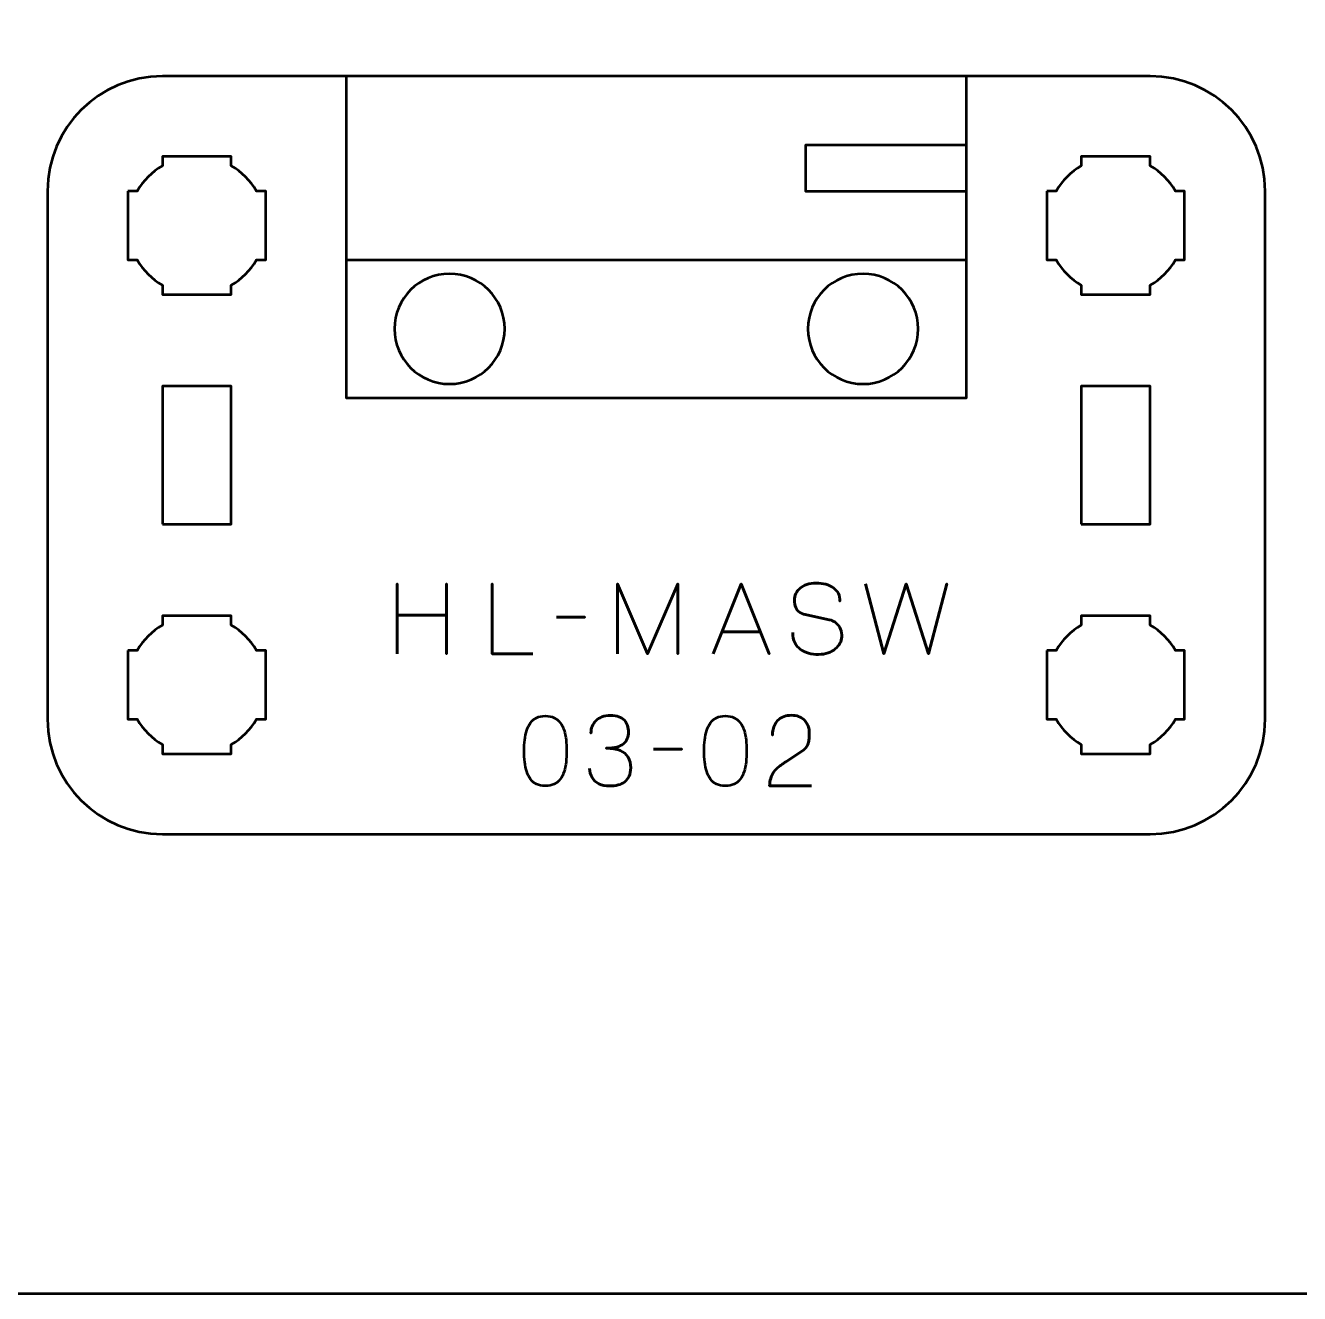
# Model space of a CAD drawing. Header units: centimetres. Extents: x -21 to 0, y -29.7 to 0.
# Drawn here: x -16.95 to -11.4, y -29.7 to -24.18 of the extents above; entities that cross this region are included whole.
import ezdxf

# ---------------------------------------------------------------- set-up
doc = ezdxf.new("R2010")
doc.units = ezdxf.units.CM
doc.header["$MEASUREMENT"] = 0
doc.layers.add('Layer 1', color=7, linetype='Continuous')

msp = doc.modelspace()

# ---------------------------------------------------------------- linework, layer by layer
at = {"layer": 'Layer 1', "lineweight": 53}
for points in [[(-16.35, -26.35), (-16.05, -26.35), (-16.05, -25.75), (-16.35, -25.75), (-16.35, -26.35)], [(-12.35, -26.35), (-12.05, -26.35), (-12.05, -25.75), (-12.35, -25.75), (-12.35, -26.35)]]:
    msp.add_lwpolyline(points, close=True, dxfattribs=at)
at = {"layer": 'Layer 1', "color": 1, "lineweight": 53}
msp.add_open_spline([(-21.00003, -29.19995), (-21.00003, -29.19995), (-21.00003, -2.89992), (-21.00003, -2.89992), (-21.00003, -2.89992), (-21.00003, -2.81709), (-20.93286, -2.74992), (-20.85003, -2.74992), (-20.85003, -2.74992), (-20.7672, -2.74992), (-20.70003, -2.68275), (-20.70003, -2.59992), (-20.70003, -2.59992), (-20.70003, -2.51709), (-20.7672, -2.44992), (-20.85003, -2.44992), (-20.85003, -2.44992), (-20.93286, -2.44992), (-21.00003, -2.38275), (-21.00003, -2.29992), (-21.00003, -2.29992), (-21.00003, -2.21709), (-20.93286, -2.14992), (-20.85003, -2.14992), (-20.85003, -2.14992), (-20.7672, -2.14992), (-20.70003, -2.08275), (-20.70003, -1.99992), (-20.70003, -1.99992), (-20.70003, -1.91709), (-20.7672, -1.84992), (-20.85003, -1.84992), (-20.85003, -1.84992), (-20.93286, -1.84992), (-21.00003, -1.78275), (-21.00003, -1.69992), (-21.00003, -1.69992), (-21.00003, -1.61709), (-20.93286, -1.54992), (-20.85003, -1.54992), (-20.85003, -1.54992), (-20.7672, -1.54992), (-20.70003, -1.48275), (-20.70003, -1.39992), (-20.70003, -1.39992), (-20.70003, -1.31709), (-20.7672, -1.24992), (-20.85003, -1.24992), (-20.85003, -1.24992), (-20.93286, -1.24992), (-21.00003, -1.18275), (-21.00003, -1.09992), (-21.00003, -1.09992), (-21.00003, -1.09992), (-21.00003, -0.49992), (-21.00003, -0.49992), (-21.00003, -0.49992), (-21.00003, -0.22295), (-20.77694, 0.00004), (-20.49994, 0.00004), (-20.49994, 0.00004), (-20.49994, 0.00004), (-0.50008, 0.00004), (-0.50008, 0.00004), (-0.50008, 0.00004), (-0.22294, 0.00004), (0.00002, -0.22295), (0.00002, -0.49992), (0.00002, -0.49992), (0.00002, -0.49992), (0.00002, -29.19995), (0.00002, -29.19995), (0.00002, -29.19995), (0.00002, -29.47695), (-0.22294, -29.70004), (-0.50008, -29.70004), (-0.50008, -29.70004), (-0.50008, -29.70004), (-20.49994, -29.70004), (-20.49994, -29.70004), (-20.49994, -29.70004), (-20.77694, -29.70004), (-21.00003, -29.47695), (-21.00003, -29.19995)], degree=3, knots=[0, 0, 0, 0, 0.047619, 0.047619, 0.047619, 0.047619, 0.0952381, 0.0952381, 0.0952381, 0.0952381, 0.1428571, 0.1428571, 0.1428571, 0.1428571, 0.1904762, 0.1904762, 0.1904762, 0.1904762, 0.2380952, 0.2380952, 0.2380952, 0.2380952, 0.2857143, 0.2857143, 0.2857143, 0.2857143, 0.3333333, 0.3333333, 0.3333333, 0.3333333, 0.3809524, 0.3809524, 0.3809524, 0.3809524, 0.4285714, 0.4285714, 0.4285714, 0.4285714, 0.4761905, 0.4761905, 0.4761905, 0.4761905, 0.5238095, 0.5238095, 0.5238095, 0.5238095, 0.5714286, 0.5714286, 0.5714286, 0.5714286, 0.6190476, 0.6190476, 0.6190476, 0.6190476, 0.6666667, 0.6666667, 0.6666667, 0.6666667, 0.7142857, 0.7142857, 0.7142857, 0.7142857, 0.7619048, 0.7619048, 0.7619048, 0.7619048, 0.8095238, 0.8095238, 0.8095238, 0.8095238, 0.8571429, 0.8571429, 0.8571429, 0.8571429, 0.9047619, 0.9047619, 0.9047619, 0.9047619, 0.952381, 0.952381, 0.952381, 0.952381, 1, 1, 1, 1], dxfattribs=at)
at = {"layer": 'Layer 1', "color": 3, "lineweight": 53}
msp.add_open_spline([(-16.85, -27.2), (-16.85, -27.2), (-16.85, -24.9), (-16.85, -24.9), (-16.85, -24.9), (-16.85, -24.62391), (-16.62609, -24.4), (-16.35, -24.4), (-16.35, -24.4), (-16.35, -24.4), (-12.05, -24.4), (-12.05, -24.4), (-12.05, -24.4), (-11.77391, -24.4), (-11.55, -24.62391), (-11.55, -24.9), (-11.55, -24.9), (-11.55, -24.9), (-11.55, -27.2), (-11.55, -27.2), (-11.55, -27.2), (-11.55, -27.47609), (-11.77391, -27.7), (-12.05, -27.7), (-12.05, -27.7), (-12.05, -27.7), (-16.35, -27.7), (-16.35, -27.7), (-16.35, -27.7), (-16.62609, -27.7), (-16.85, -27.47609), (-16.85, -27.2)], degree=3, knots=[0, 0, 0, 0, 0.125, 0.125, 0.125, 0.125, 0.25, 0.25, 0.25, 0.25, 0.375, 0.375, 0.375, 0.375, 0.5, 0.5, 0.5, 0.5, 0.625, 0.625, 0.625, 0.625, 0.75, 0.75, 0.75, 0.75, 0.875, 0.875, 0.875, 0.875, 1, 1, 1, 1], dxfattribs=at)
at = {"layer": 'Layer 1', "color": 5, "lineweight": 53}
for points, knots in [([(-12.85, -24.4), (-12.85, -24.4), (-12.85, -25.8), (-12.85, -25.8), (-12.85, -25.8), (-12.85, -25.8), (-15.55, -25.8), (-15.55, -25.8), (-15.55, -25.8), (-15.55, -25.8), (-15.55, -24.4), (-15.55, -24.4), (-15.55, -24.4), (-15.55, -24.4), (-12.85, -24.4), (-12.85, -24.4)], [0, 0, 0, 0, 0.25, 0.25, 0.25, 0.25, 0.5, 0.5, 0.5, 0.5, 0.75, 0.75, 0.75, 0.75, 1, 1, 1, 1]), ([(-12.85, -24.4), (-12.85, -24.4), (-12.85, -25.2), (-12.85, -25.2), (-12.85, -25.2), (-12.85, -25.2), (-15.55, -25.2), (-15.55, -25.2), (-15.55, -25.2), (-15.55, -25.2), (-15.55, -24.4), (-15.55, -24.4), (-15.55, -24.4), (-15.55, -24.4), (-12.85, -24.4), (-12.85, -24.4)], [0, 0, 0, 0, 0.25, 0.25, 0.25, 0.25, 0.5, 0.5, 0.5, 0.5, 0.75, 0.75, 0.75, 0.75, 1, 1, 1, 1]), ([(-12.85, -24.7), (-12.85, -24.7), (-12.85, -24.9), (-12.85, -24.9), (-12.85, -24.9), (-12.85, -24.9), (-13.55, -24.9), (-13.55, -24.9), (-13.55, -24.9), (-13.55, -24.9), (-13.55, -24.7), (-13.55, -24.7), (-13.55, -24.7), (-13.55, -24.7), (-12.85, -24.7), (-12.85, -24.7)], [0, 0, 0, 0, 0.25, 0.25, 0.25, 0.25, 0.5, 0.5, 0.5, 0.5, 0.75, 0.75, 0.75, 0.75, 1, 1, 1, 1]), ([(-15.32817, -26.91494), (-15.32817, -26.91494), (-15.32817, -26.74603), (-15.32817, -26.74603), (-15.32817, -26.74603), (-15.32817, -26.74603), (-15.1127, -26.74603), (-15.1127, -26.74603), (-15.1127, -26.74603), (-15.1127, -26.74603), (-15.1127, -26.91494), (-15.1127, -26.91494), (-15.1127, -26.91494), (-15.1127, -26.91494), (-15.1127, -26.61014), (-15.1127, -26.61014), (-15.1127, -26.61014), (-15.1127, -26.61014), (-15.1127, -26.74603), (-15.1127, -26.74603), (-15.1127, -26.74603), (-15.1127, -26.74603), (-15.32817, -26.74603), (-15.32817, -26.74603), (-15.32817, -26.74603), (-15.32817, -26.74603), (-15.32817, -26.61014), (-15.32817, -26.61014), (-15.32817, -26.61014), (-15.32817, -26.61014), (-15.32817, -26.91494), (-15.32817, -26.91494)], [0, 0, 0, 0, 0.125, 0.125, 0.125, 0.125, 0.25, 0.25, 0.25, 0.25, 0.375, 0.375, 0.375, 0.375, 0.5, 0.5, 0.5, 0.5, 0.625, 0.625, 0.625, 0.625, 0.75, 0.75, 0.75, 0.75, 0.875, 0.875, 0.875, 0.875, 1, 1, 1, 1]), ([(-14.73678, -26.91494), (-14.73678, -26.91494), (-14.915, -26.91494), (-14.915, -26.91494), (-14.915, -26.91494), (-14.915, -26.91494), (-14.915, -26.60972), (-14.915, -26.60972), (-14.915, -26.60972), (-14.915, -26.60972), (-14.915, -26.91494), (-14.915, -26.91494), (-14.915, -26.91494), (-14.915, -26.91494), (-14.73678, -26.91494), (-14.73678, -26.91494)], [0, 0, 0, 0, 0.25, 0.25, 0.25, 0.25, 0.5, 0.5, 0.5, 0.5, 0.75, 0.75, 0.75, 0.75, 1, 1, 1, 1]), ([(-14.36891, -26.91494), (-14.36891, -26.91494), (-14.36891, -26.60972), (-14.36891, -26.60972), (-14.36891, -26.60972), (-14.36891, -26.60972), (-14.23768, -26.91494), (-14.23768, -26.91494), (-14.23768, -26.91494), (-14.23768, -26.91494), (-14.10602, -26.60972), (-14.10602, -26.60972), (-14.10602, -26.60972), (-14.10602, -26.60972), (-14.10602, -26.91494), (-14.10602, -26.91494), (-14.10602, -26.91494), (-14.10602, -26.91494), (-14.10602, -26.60972), (-14.10602, -26.60972), (-14.10602, -26.60972), (-14.10602, -26.60972), (-14.23768, -26.91494), (-14.23768, -26.91494), (-14.23768, -26.91494), (-14.23768, -26.91494), (-14.36891, -26.60972), (-14.36891, -26.60972), (-14.36891, -26.60972), (-14.36891, -26.60972), (-14.36891, -26.91494), (-14.36891, -26.91494)], [0, 0, 0, 0, 0.125, 0.125, 0.125, 0.125, 0.25, 0.25, 0.25, 0.25, 0.375, 0.375, 0.375, 0.375, 0.5, 0.5, 0.5, 0.5, 0.625, 0.625, 0.625, 0.625, 0.75, 0.75, 0.75, 0.75, 0.875, 0.875, 0.875, 0.875, 1, 1, 1, 1]), ([(-13.95193, -26.91494), (-13.95193, -26.91494), (-13.83086, -26.60972), (-13.83086, -26.60972), (-13.83086, -26.60972), (-13.83086, -26.60972), (-13.70936, -26.91494), (-13.70936, -26.91494), (-13.70936, -26.91494), (-13.70936, -26.91494), (-13.83086, -26.60972), (-13.83086, -26.60972), (-13.83086, -26.60972), (-13.83086, -26.60972), (-13.95193, -26.91494), (-13.95193, -26.91494)], [0, 0, 0, 0, 0.25, 0.25, 0.25, 0.25, 0.5, 0.5, 0.5, 0.5, 0.75, 0.75, 0.75, 0.75, 1, 1, 1, 1]), ([(-13.60607, -26.82265), (-13.60593, -26.83952), (-13.60297, -26.85398), (-13.59704, -26.86605), (-13.59704, -26.86605), (-13.59118, -26.87804), (-13.583, -26.88785), (-13.5727, -26.89547), (-13.5727, -26.89547), (-13.56233, -26.90302), (-13.5504, -26.90859), (-13.53693, -26.91219), (-13.53693, -26.91219), (-13.52352, -26.91572), (-13.50913, -26.91748), (-13.49389, -26.91748), (-13.49389, -26.91748), (-13.47851, -26.91741), (-13.46468, -26.91515), (-13.45233, -26.91085), (-13.45233, -26.91085), (-13.44005, -26.90654), (-13.42954, -26.90076), (-13.42072, -26.89349), (-13.42072, -26.89349), (-13.41197, -26.88622), (-13.4052, -26.87811), (-13.4004, -26.86908), (-13.4004, -26.86908), (-13.3956, -26.86005), (-13.39306, -26.85081), (-13.39271, -26.84128), (-13.39271, -26.84128), (-13.39229, -26.82879), (-13.39412, -26.81736), (-13.39814, -26.80706), (-13.39814, -26.80706), (-13.40217, -26.79676), (-13.40838, -26.78815), (-13.41677, -26.7811), (-13.41677, -26.7811), (-13.4251, -26.77404), (-13.43561, -26.7691), (-13.44817, -26.76635), (-13.44817, -26.76635), (-13.44817, -26.76635), (-13.55188, -26.74391), (-13.55188, -26.74391), (-13.55188, -26.74391), (-13.56162, -26.74187), (-13.57002, -26.73841), (-13.57693, -26.73361), (-13.57693, -26.73361), (-13.58385, -26.72875), (-13.58921, -26.72204), (-13.59288, -26.71343), (-13.59288, -26.71343), (-13.59655, -26.7049), (-13.59845, -26.69403), (-13.59845, -26.68084), (-13.59845, -26.68084), (-13.59845, -26.67082), (-13.5964, -26.66137), (-13.59224, -26.65248), (-13.59224, -26.65248), (-13.58815, -26.64359), (-13.58208, -26.63575), (-13.57411, -26.62884), (-13.57411, -26.62884), (-13.56614, -26.622), (-13.55626, -26.61663), (-13.54455, -26.61275), (-13.54455, -26.61275), (-13.53276, -26.6088), (-13.51929, -26.60683), (-13.50405, -26.60676), (-13.50405, -26.60676), (-13.48874, -26.60676), (-13.4747, -26.60852), (-13.46186, -26.61205), (-13.46186, -26.61205), (-13.44909, -26.61558), (-13.43801, -26.62066), (-13.4287, -26.62743), (-13.4287, -26.62743), (-13.41938, -26.6342), (-13.41219, -26.64253), (-13.40725, -26.65226), (-13.40725, -26.65226), (-13.40231, -26.66207), (-13.39998, -26.67329), (-13.40033, -26.68592), (-13.40033, -26.68592), (-13.39998, -26.67329), (-13.40231, -26.66207), (-13.40725, -26.65226), (-13.40725, -26.65226), (-13.41219, -26.64253), (-13.41938, -26.6342), (-13.4287, -26.62743), (-13.4287, -26.62743), (-13.43801, -26.62066), (-13.44909, -26.61558), (-13.46186, -26.61205), (-13.46186, -26.61205), (-13.4747, -26.60852), (-13.48874, -26.60676), (-13.50405, -26.60676), (-13.50405, -26.60676), (-13.51929, -26.60683), (-13.53276, -26.6088), (-13.54455, -26.61275), (-13.54455, -26.61275), (-13.55626, -26.61663), (-13.56614, -26.622), (-13.57411, -26.62884), (-13.57411, -26.62884), (-13.58208, -26.63575), (-13.58815, -26.64359), (-13.59224, -26.65248), (-13.59224, -26.65248), (-13.5964, -26.66137), (-13.59845, -26.67082), (-13.59845, -26.68084), (-13.59845, -26.68084), (-13.59845, -26.69403), (-13.59662, -26.7049), (-13.59309, -26.71336), (-13.59309, -26.71336), (-13.58949, -26.7219), (-13.5842, -26.72853), (-13.57728, -26.7334), (-13.57728, -26.7334), (-13.57037, -26.7382), (-13.5619, -26.74173), (-13.55188, -26.74391), (-13.55188, -26.74391), (-13.55188, -26.74391), (-13.44817, -26.76635), (-13.44817, -26.76635), (-13.44817, -26.76635), (-13.43533, -26.7691), (-13.42474, -26.77404), (-13.41642, -26.7811), (-13.41642, -26.7811), (-13.40802, -26.78815), (-13.40188, -26.79676), (-13.39793, -26.80706), (-13.39793, -26.80706), (-13.39405, -26.81736), (-13.39229, -26.82879), (-13.39271, -26.84128), (-13.39271, -26.84128), (-13.39306, -26.85081), (-13.3956, -26.86005), (-13.4004, -26.86908), (-13.4004, -26.86908), (-13.4052, -26.87811), (-13.41197, -26.88622), (-13.42072, -26.89349), (-13.42072, -26.89349), (-13.42954, -26.90076), (-13.44005, -26.90654), (-13.45233, -26.91085), (-13.45233, -26.91085), (-13.46468, -26.91515), (-13.47851, -26.91741), (-13.49389, -26.91748), (-13.49389, -26.91748), (-13.50913, -26.91748), (-13.52352, -26.91572), (-13.53693, -26.91219), (-13.53693, -26.91219), (-13.5504, -26.90859), (-13.56233, -26.90302), (-13.5727, -26.89547), (-13.5727, -26.89547), (-13.583, -26.88785), (-13.59118, -26.87804), (-13.59704, -26.86605), (-13.59704, -26.86605), (-13.60297, -26.85398), (-13.60593, -26.83952), (-13.60607, -26.82265)], [0, 0, 0, 0, 0.0217391, 0.0217391, 0.0217391, 0.0217391, 0.0434783, 0.0434783, 0.0434783, 0.0434783, 0.0652174, 0.0652174, 0.0652174, 0.0652174, 0.0869565, 0.0869565, 0.0869565, 0.0869565, 0.1086957, 0.1086957, 0.1086957, 0.1086957, 0.1304348, 0.1304348, 0.1304348, 0.1304348, 0.1521739, 0.1521739, 0.1521739, 0.1521739, 0.173913, 0.173913, 0.173913, 0.173913, 0.1956522, 0.1956522, 0.1956522, 0.1956522, 0.2173913, 0.2173913, 0.2173913, 0.2173913, 0.2391304, 0.2391304, 0.2391304, 0.2391304, 0.2608696, 0.2608696, 0.2608696, 0.2608696, 0.2826087, 0.2826087, 0.2826087, 0.2826087, 0.3043478, 0.3043478, 0.3043478, 0.3043478, 0.326087, 0.326087, 0.326087, 0.326087, 0.3478261, 0.3478261, 0.3478261, 0.3478261, 0.3695652, 0.3695652, 0.3695652, 0.3695652, 0.3913043, 0.3913043, 0.3913043, 0.3913043, 0.4130435, 0.4130435, 0.4130435, 0.4130435, 0.4347826, 0.4347826, 0.4347826, 0.4347826, 0.4565217, 0.4565217, 0.4565217, 0.4565217, 0.4782609, 0.4782609, 0.4782609, 0.4782609, 0.5, 0.5, 0.5, 0.5, 0.5217391, 0.5217391, 0.5217391, 0.5217391, 0.5434783, 0.5434783, 0.5434783, 0.5434783, 0.5652174, 0.5652174, 0.5652174, 0.5652174, 0.5869565, 0.5869565, 0.5869565, 0.5869565, 0.6086957, 0.6086957, 0.6086957, 0.6086957, 0.6304348, 0.6304348, 0.6304348, 0.6304348, 0.6521739, 0.6521739, 0.6521739, 0.6521739, 0.673913, 0.673913, 0.673913, 0.673913, 0.6956522, 0.6956522, 0.6956522, 0.6956522, 0.7173913, 0.7173913, 0.7173913, 0.7173913, 0.7391304, 0.7391304, 0.7391304, 0.7391304, 0.7608696, 0.7608696, 0.7608696, 0.7608696, 0.7826087, 0.7826087, 0.7826087, 0.7826087, 0.8043478, 0.8043478, 0.8043478, 0.8043478, 0.826087, 0.826087, 0.826087, 0.826087, 0.8478261, 0.8478261, 0.8478261, 0.8478261, 0.8695652, 0.8695652, 0.8695652, 0.8695652, 0.8913043, 0.8913043, 0.8913043, 0.8913043, 0.9130435, 0.9130435, 0.9130435, 0.9130435, 0.9347826, 0.9347826, 0.9347826, 0.9347826, 0.9565217, 0.9565217, 0.9565217, 0.9565217, 0.9782609, 0.9782609, 0.9782609, 0.9782609, 1, 1, 1, 1]), ([(-13.28984, -26.60972), (-13.28984, -26.60972), (-13.20941, -26.91494), (-13.20941, -26.91494), (-13.20941, -26.91494), (-13.20941, -26.91494), (-13.11247, -26.60972), (-13.11247, -26.60972), (-13.11247, -26.60972), (-13.11247, -26.60972), (-13.01552, -26.91494), (-13.01552, -26.91494), (-13.01552, -26.91494), (-13.01552, -26.91494), (-12.93509, -26.60972), (-12.93509, -26.60972), (-12.93509, -26.60972), (-12.93509, -26.60972), (-13.01552, -26.91494), (-13.01552, -26.91494), (-13.01552, -26.91494), (-13.01552, -26.91494), (-13.11247, -26.60972), (-13.11247, -26.60972), (-13.11247, -26.60972), (-13.11247, -26.60972), (-13.20941, -26.91494), (-13.20941, -26.91494), (-13.20941, -26.91494), (-13.20941, -26.91494), (-13.28984, -26.60972), (-13.28984, -26.60972)], [0, 0, 0, 0, 0.125, 0.125, 0.125, 0.125, 0.25, 0.25, 0.25, 0.25, 0.375, 0.375, 0.375, 0.375, 0.5, 0.5, 0.5, 0.5, 0.625, 0.625, 0.625, 0.625, 0.75, 0.75, 0.75, 0.75, 0.875, 0.875, 0.875, 0.875, 1, 1, 1, 1]), ([(-14.63476, -26.75534), (-14.63476, -26.75534), (-14.51157, -26.75534), (-14.51157, -26.75534), (-14.51157, -26.75534), (-14.51157, -26.75534), (-14.63476, -26.75534), (-14.63476, -26.75534)], [0, 0, 0, 0, 0.5, 0.5, 0.5, 0.5, 1, 1, 1, 1]), ([(-13.91383, -26.81884), (-13.91383, -26.81884), (-13.74789, -26.81884), (-13.74789, -26.81884), (-13.74789, -26.81884), (-13.74789, -26.81884), (-13.91383, -26.81884), (-13.91383, -26.81884)], [0, 0, 0, 0, 0.5, 0.5, 0.5, 0.5, 1, 1, 1, 1]), ([(-14.6828, -27.49025), (-14.66799, -27.49018), (-14.65522, -27.48757), (-14.64456, -27.48249), (-14.64456, -27.48249), (-14.63398, -27.47741), (-14.62516, -27.47014), (-14.61811, -27.4609), (-14.61811, -27.4609), (-14.61112, -27.45159), (-14.60562, -27.44058), (-14.60153, -27.42788), (-14.60153, -27.42788), (-14.5975, -27.41518), (-14.59461, -27.40128), (-14.59299, -27.38604), (-14.59299, -27.38604), (-14.59129, -27.3708), (-14.59045, -27.35478), (-14.59052, -27.33785), (-14.59052, -27.33785), (-14.59045, -27.32099), (-14.59129, -27.30497), (-14.59299, -27.2898), (-14.59299, -27.2898), (-14.59461, -27.27463), (-14.5975, -27.26066), (-14.60153, -27.24796), (-14.60153, -27.24796), (-14.60562, -27.23533), (-14.61112, -27.22433), (-14.61811, -27.21494), (-14.61811, -27.21494), (-14.62516, -27.20563), (-14.63398, -27.19836), (-14.64456, -27.19328), (-14.64456, -27.19328), (-14.65522, -27.18813), (-14.66799, -27.18552), (-14.6828, -27.18545), (-14.6828, -27.18545), (-14.69762, -27.18552), (-14.71039, -27.18813), (-14.72105, -27.19328), (-14.72105, -27.19328), (-14.73163, -27.19836), (-14.74045, -27.20563), (-14.7475, -27.21494), (-14.7475, -27.21494), (-14.75449, -27.22433), (-14.75999, -27.23533), (-14.76408, -27.24796), (-14.76408, -27.24796), (-14.76811, -27.26066), (-14.771, -27.27463), (-14.77262, -27.2898), (-14.77262, -27.2898), (-14.77431, -27.30497), (-14.77516, -27.32099), (-14.77509, -27.33785), (-14.77509, -27.33785), (-14.77516, -27.35478), (-14.77431, -27.3708), (-14.77262, -27.38604), (-14.77262, -27.38604), (-14.771, -27.40128), (-14.76811, -27.41518), (-14.76408, -27.42788), (-14.76408, -27.42788), (-14.75999, -27.44058), (-14.75449, -27.45159), (-14.7475, -27.4609), (-14.7475, -27.4609), (-14.74045, -27.47014), (-14.73163, -27.47741), (-14.72105, -27.48249), (-14.72105, -27.48249), (-14.71039, -27.48757), (-14.69762, -27.49018), (-14.6828, -27.49025)], [0, 0, 0, 0, 0.05, 0.05, 0.05, 0.05, 0.1, 0.1, 0.1, 0.1, 0.15, 0.15, 0.15, 0.15, 0.2, 0.2, 0.2, 0.2, 0.25, 0.25, 0.25, 0.25, 0.3, 0.3, 0.3, 0.3, 0.35, 0.35, 0.35, 0.35, 0.4, 0.4, 0.4, 0.4, 0.45, 0.45, 0.45, 0.45, 0.5, 0.5, 0.5, 0.5, 0.55, 0.55, 0.55, 0.55, 0.6, 0.6, 0.6, 0.6, 0.65, 0.65, 0.65, 0.65, 0.7, 0.7, 0.7, 0.7, 0.75, 0.75, 0.75, 0.75, 0.8, 0.8, 0.8, 0.8, 0.85, 0.85, 0.85, 0.85, 0.9, 0.9, 0.9, 0.9, 0.95, 0.95, 0.95, 0.95, 1, 1, 1, 1]), ([(-14.6828, -27.49025), (-14.66799, -27.49018), (-14.65522, -27.48757), (-14.64456, -27.48249), (-14.64456, -27.48249), (-14.63398, -27.47741), (-14.62516, -27.47014), (-14.61811, -27.4609), (-14.61811, -27.4609), (-14.61112, -27.45159), (-14.60562, -27.44058), (-14.60153, -27.42788), (-14.60153, -27.42788), (-14.5975, -27.41518), (-14.59461, -27.40128), (-14.59299, -27.38604), (-14.59299, -27.38604), (-14.59129, -27.3708), (-14.59045, -27.35478), (-14.59052, -27.33785), (-14.59052, -27.33785), (-14.59045, -27.32099), (-14.59129, -27.30497), (-14.59299, -27.2898), (-14.59299, -27.2898), (-14.59461, -27.27463), (-14.5975, -27.26066), (-14.60153, -27.24796), (-14.60153, -27.24796), (-14.60562, -27.23533), (-14.61112, -27.22433), (-14.61811, -27.21494), (-14.61811, -27.21494), (-14.62516, -27.20563), (-14.63398, -27.19836), (-14.64456, -27.19328), (-14.64456, -27.19328), (-14.65522, -27.18813), (-14.66799, -27.18552), (-14.6828, -27.18545), (-14.6828, -27.18545), (-14.69762, -27.18552), (-14.71039, -27.18813), (-14.72105, -27.19328), (-14.72105, -27.19328), (-14.73163, -27.19836), (-14.74045, -27.20563), (-14.7475, -27.21494), (-14.7475, -27.21494), (-14.75449, -27.22433), (-14.75999, -27.23533), (-14.76408, -27.24796), (-14.76408, -27.24796), (-14.76811, -27.26066), (-14.771, -27.27463), (-14.77262, -27.2898), (-14.77262, -27.2898), (-14.77431, -27.30497), (-14.77516, -27.32099), (-14.77509, -27.33785), (-14.77509, -27.33785), (-14.77516, -27.35478), (-14.77431, -27.3708), (-14.77262, -27.38604), (-14.77262, -27.38604), (-14.771, -27.40128), (-14.76811, -27.41518), (-14.76408, -27.42788), (-14.76408, -27.42788), (-14.75999, -27.44058), (-14.75449, -27.45159), (-14.7475, -27.4609), (-14.7475, -27.4609), (-14.74045, -27.47014), (-14.73163, -27.47741), (-14.72105, -27.48249), (-14.72105, -27.48249), (-14.71039, -27.48757), (-14.69762, -27.49018), (-14.6828, -27.49025)], [0, 0, 0, 0, 0.05, 0.05, 0.05, 0.05, 0.1, 0.1, 0.1, 0.1, 0.15, 0.15, 0.15, 0.15, 0.2, 0.2, 0.2, 0.2, 0.25, 0.25, 0.25, 0.25, 0.3, 0.3, 0.3, 0.3, 0.35, 0.35, 0.35, 0.35, 0.4, 0.4, 0.4, 0.4, 0.45, 0.45, 0.45, 0.45, 0.5, 0.5, 0.5, 0.5, 0.55, 0.55, 0.55, 0.55, 0.6, 0.6, 0.6, 0.6, 0.65, 0.65, 0.65, 0.65, 0.7, 0.7, 0.7, 0.7, 0.75, 0.75, 0.75, 0.75, 0.8, 0.8, 0.8, 0.8, 0.85, 0.85, 0.85, 0.85, 0.9, 0.9, 0.9, 0.9, 0.95, 0.95, 0.95, 0.95, 1, 1, 1, 1]), ([(-14.49019, -27.41363), (-14.49012, -27.42887), (-14.48659, -27.44213), (-14.47961, -27.45363), (-14.47961, -27.45363), (-14.47262, -27.46506), (-14.46267, -27.47402), (-14.44969, -27.48044), (-14.44969, -27.48044), (-14.43671, -27.48686), (-14.42112, -27.49011), (-14.40298, -27.49025), (-14.40298, -27.49025), (-14.38937, -27.49025), (-14.37702, -27.48884), (-14.3658, -27.48588), (-14.3658, -27.48588), (-14.35465, -27.48291), (-14.34506, -27.47833), (-14.33694, -27.47205), (-14.33694, -27.47205), (-14.32883, -27.46577), (-14.32262, -27.45765), (-14.31818, -27.44778), (-14.31818, -27.44778), (-14.3138, -27.43783), (-14.31162, -27.4259), (-14.31155, -27.41193), (-14.31155, -27.41193), (-14.31147, -27.39331), (-14.31528, -27.37757), (-14.32283, -27.3648), (-14.32283, -27.3648), (-14.33038, -27.35203), (-14.3421, -27.34244), (-14.35783, -27.33588), (-14.35783, -27.33588), (-14.37356, -27.32931), (-14.39374, -27.326), (-14.41822, -27.326), (-14.41822, -27.326), (-14.39995, -27.32607), (-14.38464, -27.32438), (-14.37215, -27.32092), (-14.37215, -27.32092), (-14.35973, -27.31746), (-14.34979, -27.31259), (-14.34231, -27.30624), (-14.34231, -27.30624), (-14.33483, -27.29996), (-14.3294, -27.29248), (-14.32615, -27.28388), (-14.32615, -27.28388), (-14.32283, -27.27534), (-14.32121, -27.26596), (-14.32128, -27.25573), (-14.32128, -27.25573), (-14.32121, -27.24549), (-14.32262, -27.23604), (-14.32544, -27.22729), (-14.32544, -27.22729), (-14.3282, -27.21854), (-14.33271, -27.21085), (-14.33885, -27.20429), (-14.33885, -27.20429), (-14.34499, -27.19773), (-14.3531, -27.19258), (-14.36305, -27.18891), (-14.36305, -27.18891), (-14.37307, -27.18524), (-14.38528, -27.18341), (-14.3996, -27.18334), (-14.3996, -27.18334), (-14.41385, -27.18341), (-14.42634, -27.18552), (-14.43692, -27.18962), (-14.43692, -27.18962), (-14.44758, -27.19371), (-14.45632, -27.19928), (-14.46338, -27.20641), (-14.46338, -27.20641), (-14.47036, -27.21353), (-14.47559, -27.22165), (-14.47904, -27.23082), (-14.47904, -27.23082), (-14.48257, -27.23999), (-14.48426, -27.24973), (-14.48426, -27.25996), (-14.48426, -27.25996), (-14.48426, -27.24973), (-14.48257, -27.23999), (-14.47904, -27.23082), (-14.47904, -27.23082), (-14.47559, -27.22165), (-14.47036, -27.21353), (-14.46338, -27.20641), (-14.46338, -27.20641), (-14.45632, -27.19928), (-14.44758, -27.19371), (-14.43692, -27.18962), (-14.43692, -27.18962), (-14.42634, -27.18552), (-14.41385, -27.18341), (-14.3996, -27.18334), (-14.3996, -27.18334), (-14.38528, -27.18341), (-14.37307, -27.18524), (-14.36305, -27.18891), (-14.36305, -27.18891), (-14.3531, -27.19258), (-14.34499, -27.19773), (-14.33885, -27.20429), (-14.33885, -27.20429), (-14.33271, -27.21085), (-14.3282, -27.21854), (-14.32544, -27.22729), (-14.32544, -27.22729), (-14.32262, -27.23604), (-14.32121, -27.24549), (-14.32128, -27.25573), (-14.32128, -27.25573), (-14.32121, -27.26596), (-14.32283, -27.27534), (-14.32615, -27.28388), (-14.32615, -27.28388), (-14.3294, -27.29248), (-14.33483, -27.29996), (-14.34231, -27.30624), (-14.34231, -27.30624), (-14.34979, -27.31259), (-14.35973, -27.31746), (-14.37215, -27.32092), (-14.37215, -27.32092), (-14.38464, -27.32438), (-14.39995, -27.32607), (-14.41822, -27.326), (-14.41822, -27.326), (-14.39374, -27.326), (-14.37356, -27.32931), (-14.35783, -27.33588), (-14.35783, -27.33588), (-14.3421, -27.34244), (-14.33038, -27.35203), (-14.32283, -27.3648), (-14.32283, -27.3648), (-14.31528, -27.37757), (-14.31147, -27.39331), (-14.31155, -27.41193), (-14.31155, -27.41193), (-14.31162, -27.4259), (-14.3138, -27.43783), (-14.31818, -27.44778), (-14.31818, -27.44778), (-14.32262, -27.45765), (-14.32883, -27.46577), (-14.33694, -27.47205), (-14.33694, -27.47205), (-14.34506, -27.47833), (-14.35465, -27.48291), (-14.3658, -27.48588), (-14.3658, -27.48588), (-14.37702, -27.48884), (-14.38937, -27.49025), (-14.40298, -27.49025), (-14.40298, -27.49025), (-14.42112, -27.49011), (-14.43671, -27.48686), (-14.44969, -27.48044), (-14.44969, -27.48044), (-14.46267, -27.47402), (-14.47262, -27.46506), (-14.47961, -27.45363), (-14.47961, -27.45363), (-14.48659, -27.44213), (-14.49012, -27.42887), (-14.49019, -27.41363)], [0, 0, 0, 0, 0.0227273, 0.0227273, 0.0227273, 0.0227273, 0.0454545, 0.0454545, 0.0454545, 0.0454545, 0.0681818, 0.0681818, 0.0681818, 0.0681818, 0.0909091, 0.0909091, 0.0909091, 0.0909091, 0.1136364, 0.1136364, 0.1136364, 0.1136364, 0.1363636, 0.1363636, 0.1363636, 0.1363636, 0.1590909, 0.1590909, 0.1590909, 0.1590909, 0.1818182, 0.1818182, 0.1818182, 0.1818182, 0.2045455, 0.2045455, 0.2045455, 0.2045455, 0.2272727, 0.2272727, 0.2272727, 0.2272727, 0.25, 0.25, 0.25, 0.25, 0.2727273, 0.2727273, 0.2727273, 0.2727273, 0.2954545, 0.2954545, 0.2954545, 0.2954545, 0.3181818, 0.3181818, 0.3181818, 0.3181818, 0.3409091, 0.3409091, 0.3409091, 0.3409091, 0.3636364, 0.3636364, 0.3636364, 0.3636364, 0.3863636, 0.3863636, 0.3863636, 0.3863636, 0.4090909, 0.4090909, 0.4090909, 0.4090909, 0.4318182, 0.4318182, 0.4318182, 0.4318182, 0.4545455, 0.4545455, 0.4545455, 0.4545455, 0.4772727, 0.4772727, 0.4772727, 0.4772727, 0.5, 0.5, 0.5, 0.5, 0.5227273, 0.5227273, 0.5227273, 0.5227273, 0.5454545, 0.5454545, 0.5454545, 0.5454545, 0.5681818, 0.5681818, 0.5681818, 0.5681818, 0.5909091, 0.5909091, 0.5909091, 0.5909091, 0.6136364, 0.6136364, 0.6136364, 0.6136364, 0.6363636, 0.6363636, 0.6363636, 0.6363636, 0.6590909, 0.6590909, 0.6590909, 0.6590909, 0.6818182, 0.6818182, 0.6818182, 0.6818182, 0.7045455, 0.7045455, 0.7045455, 0.7045455, 0.7272727, 0.7272727, 0.7272727, 0.7272727, 0.75, 0.75, 0.75, 0.75, 0.7727273, 0.7727273, 0.7727273, 0.7727273, 0.7954545, 0.7954545, 0.7954545, 0.7954545, 0.8181818, 0.8181818, 0.8181818, 0.8181818, 0.8409091, 0.8409091, 0.8409091, 0.8409091, 0.8636364, 0.8636364, 0.8636364, 0.8636364, 0.8863636, 0.8863636, 0.8863636, 0.8863636, 0.9090909, 0.9090909, 0.9090909, 0.9090909, 0.9318182, 0.9318182, 0.9318182, 0.9318182, 0.9545455, 0.9545455, 0.9545455, 0.9545455, 0.9772727, 0.9772727, 0.9772727, 0.9772727, 1, 1, 1, 1]), ([(-13.89922, -27.49025), (-13.88441, -27.49018), (-13.87164, -27.48757), (-13.86098, -27.48249), (-13.86098, -27.48249), (-13.8504, -27.47741), (-13.84158, -27.47014), (-13.83453, -27.4609), (-13.83453, -27.4609), (-13.82754, -27.45159), (-13.82204, -27.44058), (-13.81795, -27.42788), (-13.81795, -27.42788), (-13.81392, -27.41518), (-13.81103, -27.40128), (-13.80941, -27.38604), (-13.80941, -27.38604), (-13.80771, -27.3708), (-13.80687, -27.35478), (-13.80694, -27.33785), (-13.80694, -27.33785), (-13.80687, -27.32099), (-13.80771, -27.30497), (-13.80941, -27.2898), (-13.80941, -27.2898), (-13.81103, -27.27463), (-13.81392, -27.26066), (-13.81795, -27.24796), (-13.81795, -27.24796), (-13.82204, -27.23533), (-13.82754, -27.22433), (-13.83453, -27.21494), (-13.83453, -27.21494), (-13.84158, -27.20563), (-13.8504, -27.19836), (-13.86098, -27.19328), (-13.86098, -27.19328), (-13.87164, -27.18813), (-13.88441, -27.18552), (-13.89922, -27.18545), (-13.89922, -27.18545), (-13.91404, -27.18552), (-13.92681, -27.18813), (-13.93747, -27.19328), (-13.93747, -27.19328), (-13.94805, -27.19836), (-13.95687, -27.20563), (-13.96392, -27.21494), (-13.96392, -27.21494), (-13.97091, -27.22433), (-13.97641, -27.23533), (-13.9805, -27.24796), (-13.9805, -27.24796), (-13.98453, -27.26066), (-13.98742, -27.27463), (-13.98904, -27.2898), (-13.98904, -27.2898), (-13.99073, -27.30497), (-13.99158, -27.32099), (-13.99151, -27.33785), (-13.99151, -27.33785), (-13.99158, -27.35478), (-13.99073, -27.3708), (-13.98904, -27.38604), (-13.98904, -27.38604), (-13.98742, -27.40128), (-13.98453, -27.41518), (-13.9805, -27.42788), (-13.9805, -27.42788), (-13.97641, -27.44058), (-13.97091, -27.45159), (-13.96392, -27.4609), (-13.96392, -27.4609), (-13.95687, -27.47014), (-13.94805, -27.47741), (-13.93747, -27.48249), (-13.93747, -27.48249), (-13.92681, -27.48757), (-13.91404, -27.49018), (-13.89922, -27.49025)], [0, 0, 0, 0, 0.05, 0.05, 0.05, 0.05, 0.1, 0.1, 0.1, 0.1, 0.15, 0.15, 0.15, 0.15, 0.2, 0.2, 0.2, 0.2, 0.25, 0.25, 0.25, 0.25, 0.3, 0.3, 0.3, 0.3, 0.35, 0.35, 0.35, 0.35, 0.4, 0.4, 0.4, 0.4, 0.45, 0.45, 0.45, 0.45, 0.5, 0.5, 0.5, 0.5, 0.55, 0.55, 0.55, 0.55, 0.6, 0.6, 0.6, 0.6, 0.65, 0.65, 0.65, 0.65, 0.7, 0.7, 0.7, 0.7, 0.75, 0.75, 0.75, 0.75, 0.8, 0.8, 0.8, 0.8, 0.85, 0.85, 0.85, 0.85, 0.9, 0.9, 0.9, 0.9, 0.95, 0.95, 0.95, 0.95, 1, 1, 1, 1]), ([(-13.89922, -27.49025), (-13.88441, -27.49018), (-13.87164, -27.48757), (-13.86098, -27.48249), (-13.86098, -27.48249), (-13.8504, -27.47741), (-13.84158, -27.47014), (-13.83453, -27.4609), (-13.83453, -27.4609), (-13.82754, -27.45159), (-13.82204, -27.44058), (-13.81795, -27.42788), (-13.81795, -27.42788), (-13.81392, -27.41518), (-13.81103, -27.40128), (-13.80941, -27.38604), (-13.80941, -27.38604), (-13.80771, -27.3708), (-13.80687, -27.35478), (-13.80694, -27.33785), (-13.80694, -27.33785), (-13.80687, -27.32099), (-13.80771, -27.30497), (-13.80941, -27.2898), (-13.80941, -27.2898), (-13.81103, -27.27463), (-13.81392, -27.26066), (-13.81795, -27.24796), (-13.81795, -27.24796), (-13.82204, -27.23533), (-13.82754, -27.22433), (-13.83453, -27.21494), (-13.83453, -27.21494), (-13.84158, -27.20563), (-13.8504, -27.19836), (-13.86098, -27.19328), (-13.86098, -27.19328), (-13.87164, -27.18813), (-13.88441, -27.18552), (-13.89922, -27.18545), (-13.89922, -27.18545), (-13.91404, -27.18552), (-13.92681, -27.18813), (-13.93747, -27.19328), (-13.93747, -27.19328), (-13.94805, -27.19836), (-13.95687, -27.20563), (-13.96392, -27.21494), (-13.96392, -27.21494), (-13.97091, -27.22433), (-13.97641, -27.23533), (-13.9805, -27.24796), (-13.9805, -27.24796), (-13.98453, -27.26066), (-13.98742, -27.27463), (-13.98904, -27.2898), (-13.98904, -27.2898), (-13.99073, -27.30497), (-13.99158, -27.32099), (-13.99151, -27.33785), (-13.99151, -27.33785), (-13.99158, -27.35478), (-13.99073, -27.3708), (-13.98904, -27.38604), (-13.98904, -27.38604), (-13.98742, -27.40128), (-13.98453, -27.41518), (-13.9805, -27.42788), (-13.9805, -27.42788), (-13.97641, -27.44058), (-13.97091, -27.45159), (-13.96392, -27.4609), (-13.96392, -27.4609), (-13.95687, -27.47014), (-13.94805, -27.47741), (-13.93747, -27.48249), (-13.93747, -27.48249), (-13.92681, -27.48757), (-13.91404, -27.49018), (-13.89922, -27.49025)], [0, 0, 0, 0, 0.05, 0.05, 0.05, 0.05, 0.1, 0.1, 0.1, 0.1, 0.15, 0.15, 0.15, 0.15, 0.2, 0.2, 0.2, 0.2, 0.25, 0.25, 0.25, 0.25, 0.3, 0.3, 0.3, 0.3, 0.35, 0.35, 0.35, 0.35, 0.4, 0.4, 0.4, 0.4, 0.45, 0.45, 0.45, 0.45, 0.5, 0.5, 0.5, 0.5, 0.55, 0.55, 0.55, 0.55, 0.6, 0.6, 0.6, 0.6, 0.65, 0.65, 0.65, 0.65, 0.7, 0.7, 0.7, 0.7, 0.75, 0.75, 0.75, 0.75, 0.8, 0.8, 0.8, 0.8, 0.85, 0.85, 0.85, 0.85, 0.9, 0.9, 0.9, 0.9, 0.95, 0.95, 0.95, 0.95, 1, 1, 1, 1]), ([(-13.525, -27.49025), (-13.525, -27.49025), (-13.70661, -27.49025), (-13.70661, -27.49025), (-13.70661, -27.49025), (-13.70626, -27.47797), (-13.70471, -27.46711), (-13.70209, -27.45779), (-13.70209, -27.45779), (-13.69941, -27.44848), (-13.69582, -27.4403), (-13.69137, -27.43324), (-13.69137, -27.43324), (-13.68685, -27.42619), (-13.6817, -27.41991), (-13.67585, -27.4144), (-13.67585, -27.4144), (-13.66999, -27.40883), (-13.66371, -27.40375), (-13.65694, -27.39895), (-13.65694, -27.39895), (-13.65017, -27.39422), (-13.64318, -27.3895), (-13.63591, -27.38484), (-13.63591, -27.38484), (-13.63591, -27.38484), (-13.56352, -27.33658), (-13.56352, -27.33658), (-13.56352, -27.33658), (-13.55612, -27.33136), (-13.55033, -27.32565), (-13.54624, -27.31951), (-13.54624, -27.31951), (-13.54208, -27.31337), (-13.53918, -27.30688), (-13.53742, -27.30003), (-13.53742, -27.30003), (-13.53573, -27.29326), (-13.53467, -27.28628), (-13.53432, -27.27922), (-13.53432, -27.27922), (-13.53396, -27.27209), (-13.53382, -27.26497), (-13.53389, -27.25784), (-13.53389, -27.25784), (-13.53389, -27.25199), (-13.53467, -27.24571), (-13.53622, -27.23893), (-13.53622, -27.23893), (-13.53784, -27.23223), (-13.54038, -27.22553), (-13.54398, -27.2189), (-13.54398, -27.2189), (-13.54758, -27.21226), (-13.55238, -27.2062), (-13.55837, -27.20069), (-13.55837, -27.20069), (-13.56437, -27.19526), (-13.57178, -27.19089), (-13.5806, -27.18757), (-13.5806, -27.18757), (-13.58942, -27.18425), (-13.59979, -27.18256), (-13.61178, -27.18249), (-13.61178, -27.18249), (-13.62385, -27.18256), (-13.6345, -27.18425), (-13.64368, -27.1875), (-13.64368, -27.1875), (-13.65285, -27.19074), (-13.66068, -27.19526), (-13.66717, -27.20097), (-13.66717, -27.20097), (-13.67366, -27.20669), (-13.67888, -27.21332), (-13.68297, -27.22073), (-13.68297, -27.22073), (-13.68707, -27.22814), (-13.69003, -27.23604), (-13.69193, -27.24437), (-13.69193, -27.24437), (-13.69384, -27.25269), (-13.69476, -27.26116), (-13.69476, -27.2697), (-13.69476, -27.2697), (-13.69476, -27.26116), (-13.69384, -27.25269), (-13.69193, -27.24437), (-13.69193, -27.24437), (-13.69003, -27.23604), (-13.68707, -27.22814), (-13.68297, -27.22073), (-13.68297, -27.22073), (-13.67888, -27.21332), (-13.67366, -27.20669), (-13.66717, -27.20097), (-13.66717, -27.20097), (-13.66068, -27.19526), (-13.65285, -27.19074), (-13.64368, -27.1875), (-13.64368, -27.1875), (-13.6345, -27.18425), (-13.62385, -27.18256), (-13.61178, -27.18249), (-13.61178, -27.18249), (-13.59979, -27.18256), (-13.58942, -27.18425), (-13.5806, -27.18757), (-13.5806, -27.18757), (-13.57178, -27.19089), (-13.56437, -27.19526), (-13.55837, -27.20069), (-13.55837, -27.20069), (-13.55238, -27.2062), (-13.54758, -27.21226), (-13.54398, -27.2189), (-13.54398, -27.2189), (-13.54038, -27.22553), (-13.53784, -27.23223), (-13.53622, -27.23893), (-13.53622, -27.23893), (-13.53467, -27.24571), (-13.53389, -27.25199), (-13.53389, -27.25784), (-13.53389, -27.25784), (-13.53382, -27.26497), (-13.53396, -27.27209), (-13.53432, -27.27922), (-13.53432, -27.27922), (-13.53467, -27.28628), (-13.53573, -27.29326), (-13.53742, -27.30003), (-13.53742, -27.30003), (-13.53918, -27.30688), (-13.54208, -27.31337), (-13.54624, -27.31951), (-13.54624, -27.31951), (-13.55033, -27.32565), (-13.55612, -27.33136), (-13.56352, -27.33658), (-13.56352, -27.33658), (-13.56352, -27.33658), (-13.63591, -27.38484), (-13.63591, -27.38484), (-13.63591, -27.38484), (-13.64318, -27.3895), (-13.65017, -27.39422), (-13.65694, -27.39895), (-13.65694, -27.39895), (-13.66371, -27.40375), (-13.66999, -27.40883), (-13.67585, -27.4144), (-13.67585, -27.4144), (-13.6817, -27.41991), (-13.68685, -27.42619), (-13.69137, -27.43324), (-13.69137, -27.43324), (-13.69582, -27.4403), (-13.69941, -27.44848), (-13.70209, -27.45779), (-13.70209, -27.45779), (-13.70471, -27.46711), (-13.70626, -27.47797), (-13.70661, -27.49025), (-13.70661, -27.49025), (-13.70661, -27.49025), (-13.525, -27.49025), (-13.525, -27.49025)], [0, 0, 0, 0, 0.0238095, 0.0238095, 0.0238095, 0.0238095, 0.047619, 0.047619, 0.047619, 0.047619, 0.0714286, 0.0714286, 0.0714286, 0.0714286, 0.0952381, 0.0952381, 0.0952381, 0.0952381, 0.1190476, 0.1190476, 0.1190476, 0.1190476, 0.1428571, 0.1428571, 0.1428571, 0.1428571, 0.1666667, 0.1666667, 0.1666667, 0.1666667, 0.1904762, 0.1904762, 0.1904762, 0.1904762, 0.2142857, 0.2142857, 0.2142857, 0.2142857, 0.2380952, 0.2380952, 0.2380952, 0.2380952, 0.2619048, 0.2619048, 0.2619048, 0.2619048, 0.2857143, 0.2857143, 0.2857143, 0.2857143, 0.3095238, 0.3095238, 0.3095238, 0.3095238, 0.3333333, 0.3333333, 0.3333333, 0.3333333, 0.3571429, 0.3571429, 0.3571429, 0.3571429, 0.3809524, 0.3809524, 0.3809524, 0.3809524, 0.4047619, 0.4047619, 0.4047619, 0.4047619, 0.4285714, 0.4285714, 0.4285714, 0.4285714, 0.452381, 0.452381, 0.452381, 0.452381, 0.4761905, 0.4761905, 0.4761905, 0.4761905, 0.5, 0.5, 0.5, 0.5, 0.5238095, 0.5238095, 0.5238095, 0.5238095, 0.547619, 0.547619, 0.547619, 0.547619, 0.5714286, 0.5714286, 0.5714286, 0.5714286, 0.5952381, 0.5952381, 0.5952381, 0.5952381, 0.6190476, 0.6190476, 0.6190476, 0.6190476, 0.6428571, 0.6428571, 0.6428571, 0.6428571, 0.6666667, 0.6666667, 0.6666667, 0.6666667, 0.6904762, 0.6904762, 0.6904762, 0.6904762, 0.7142857, 0.7142857, 0.7142857, 0.7142857, 0.7380952, 0.7380952, 0.7380952, 0.7380952, 0.7619048, 0.7619048, 0.7619048, 0.7619048, 0.7857143, 0.7857143, 0.7857143, 0.7857143, 0.8095238, 0.8095238, 0.8095238, 0.8095238, 0.8333333, 0.8333333, 0.8333333, 0.8333333, 0.8571429, 0.8571429, 0.8571429, 0.8571429, 0.8809524, 0.8809524, 0.8809524, 0.8809524, 0.9047619, 0.9047619, 0.9047619, 0.9047619, 0.9285714, 0.9285714, 0.9285714, 0.9285714, 0.952381, 0.952381, 0.952381, 0.952381, 0.9761905, 0.9761905, 0.9761905, 0.9761905, 1, 1, 1, 1]), ([(-14.21164, -27.33065), (-14.21164, -27.33065), (-14.08845, -27.33065), (-14.08845, -27.33065), (-14.08845, -27.33065), (-14.08845, -27.33065), (-14.21164, -27.33065), (-14.21164, -27.33065)], [0, 0, 0, 0, 0.5, 0.5, 0.5, 0.5, 1, 1, 1, 1])]:
    msp.add_open_spline(points, degree=3, knots=knots, dxfattribs=at)
at = {"layer": 'Layer 1', "lineweight": 53}
for points, knots in [([(-16.5, -24.9), (-16.5, -24.9), (-16.45985, -24.9), (-16.45985, -24.9), (-16.45985, -24.9), (-16.4335, -24.85447), (-16.39553, -24.8165), (-16.35, -24.79015), (-16.35, -24.79015), (-16.35, -24.79015), (-16.35, -24.75), (-16.35, -24.75), (-16.35, -24.75), (-16.35, -24.75), (-16.2, -24.75), (-16.2, -24.75), (-16.2, -24.75), (-16.2, -24.75), (-16.05, -24.75), (-16.05, -24.75), (-16.05, -24.75), (-16.05, -24.75), (-16.05, -24.79015), (-16.05, -24.79015), (-16.05, -24.79015), (-16.00447, -24.8165), (-15.9665, -24.85447), (-15.94015, -24.9), (-15.94015, -24.9), (-15.94015, -24.9), (-15.9, -24.9), (-15.9, -24.9), (-15.9, -24.9), (-15.9, -24.9), (-15.9, -25.05), (-15.9, -25.05), (-15.9, -25.05), (-15.9, -25.05), (-15.9, -25.2), (-15.9, -25.2), (-15.9, -25.2), (-15.9, -25.2), (-15.94015, -25.2), (-15.94015, -25.2), (-15.94015, -25.2), (-15.9665, -25.24553), (-16.00447, -25.2835), (-16.05, -25.30985), (-16.05, -25.30985), (-16.05, -25.30985), (-16.05, -25.35), (-16.05, -25.35), (-16.05, -25.35), (-16.05, -25.35), (-16.2, -25.35), (-16.2, -25.35), (-16.2, -25.35), (-16.2, -25.35), (-16.35, -25.35), (-16.35, -25.35), (-16.35, -25.35), (-16.35, -25.35), (-16.35, -25.30985), (-16.35, -25.30985), (-16.35, -25.30985), (-16.39553, -25.2835), (-16.4335, -25.24553), (-16.45985, -25.2), (-16.45985, -25.2), (-16.45985, -25.2), (-16.5, -25.2), (-16.5, -25.2), (-16.5, -25.2), (-16.5, -25.2), (-16.5, -25.05), (-16.5, -25.05), (-16.5, -25.05), (-16.5, -25.05), (-16.5, -24.9), (-16.5, -24.9)], [0, 0, 0, 0, 0.05, 0.05, 0.05, 0.05, 0.1, 0.1, 0.1, 0.1, 0.15, 0.15, 0.15, 0.15, 0.2, 0.2, 0.2, 0.2, 0.25, 0.25, 0.25, 0.25, 0.3, 0.3, 0.3, 0.3, 0.35, 0.35, 0.35, 0.35, 0.4, 0.4, 0.4, 0.4, 0.45, 0.45, 0.45, 0.45, 0.5, 0.5, 0.5, 0.5, 0.55, 0.55, 0.55, 0.55, 0.6, 0.6, 0.6, 0.6, 0.65, 0.65, 0.65, 0.65, 0.7, 0.7, 0.7, 0.7, 0.75, 0.75, 0.75, 0.75, 0.8, 0.8, 0.8, 0.8, 0.85, 0.85, 0.85, 0.85, 0.9, 0.9, 0.9, 0.9, 0.95, 0.95, 0.95, 0.95, 1, 1, 1, 1]), ([(-12.5, -24.9), (-12.5, -24.9), (-12.45985, -24.9), (-12.45985, -24.9), (-12.45985, -24.9), (-12.4335, -24.85447), (-12.39553, -24.8165), (-12.35, -24.79015), (-12.35, -24.79015), (-12.35, -24.79015), (-12.35, -24.75), (-12.35, -24.75), (-12.35, -24.75), (-12.35, -24.75), (-12.2, -24.75), (-12.2, -24.75), (-12.2, -24.75), (-12.2, -24.75), (-12.05, -24.75), (-12.05, -24.75), (-12.05, -24.75), (-12.05, -24.75), (-12.05, -24.79015), (-12.05, -24.79015), (-12.05, -24.79015), (-12.00447, -24.8165), (-11.9665, -24.85447), (-11.94015, -24.9), (-11.94015, -24.9), (-11.94015, -24.9), (-11.9, -24.9), (-11.9, -24.9), (-11.9, -24.9), (-11.9, -24.9), (-11.9, -25.05), (-11.9, -25.05), (-11.9, -25.05), (-11.9, -25.05), (-11.9, -25.2), (-11.9, -25.2), (-11.9, -25.2), (-11.9, -25.2), (-11.94015, -25.2), (-11.94015, -25.2), (-11.94015, -25.2), (-11.9665, -25.24553), (-12.00447, -25.2835), (-12.05, -25.30985), (-12.05, -25.30985), (-12.05, -25.30985), (-12.05, -25.35), (-12.05, -25.35), (-12.05, -25.35), (-12.05, -25.35), (-12.2, -25.35), (-12.2, -25.35), (-12.2, -25.35), (-12.2, -25.35), (-12.35, -25.35), (-12.35, -25.35), (-12.35, -25.35), (-12.35, -25.35), (-12.35, -25.30985), (-12.35, -25.30985), (-12.35, -25.30985), (-12.39553, -25.2835), (-12.4335, -25.24553), (-12.45985, -25.2), (-12.45985, -25.2), (-12.45985, -25.2), (-12.5, -25.2), (-12.5, -25.2), (-12.5, -25.2), (-12.5, -25.2), (-12.5, -25.05), (-12.5, -25.05), (-12.5, -25.05), (-12.5, -25.05), (-12.5, -24.9), (-12.5, -24.9)], [0, 0, 0, 0, 0.05, 0.05, 0.05, 0.05, 0.1, 0.1, 0.1, 0.1, 0.15, 0.15, 0.15, 0.15, 0.2, 0.2, 0.2, 0.2, 0.25, 0.25, 0.25, 0.25, 0.3, 0.3, 0.3, 0.3, 0.35, 0.35, 0.35, 0.35, 0.4, 0.4, 0.4, 0.4, 0.45, 0.45, 0.45, 0.45, 0.5, 0.5, 0.5, 0.5, 0.55, 0.55, 0.55, 0.55, 0.6, 0.6, 0.6, 0.6, 0.65, 0.65, 0.65, 0.65, 0.7, 0.7, 0.7, 0.7, 0.75, 0.75, 0.75, 0.75, 0.8, 0.8, 0.8, 0.8, 0.85, 0.85, 0.85, 0.85, 0.9, 0.9, 0.9, 0.9, 0.95, 0.95, 0.95, 0.95, 1, 1, 1, 1]), ([(-14.86001, -25.49999), (-14.86001, -25.63252), (-14.96748, -25.73999), (-15.1, -25.73999), (-15.1, -25.73999), (-15.23253, -25.73999), (-15.34001, -25.63252), (-15.34001, -25.49999), (-15.34001, -25.49999), (-15.34001, -25.36747), (-15.23253, -25.25999), (-15.1, -25.25999), (-15.1, -25.25999), (-14.96748, -25.25999), (-14.86001, -25.36747), (-14.86001, -25.49999)], [0, 0, 0, 0, 0.25, 0.25, 0.25, 0.25, 0.5, 0.5, 0.5, 0.5, 0.75, 0.75, 0.75, 0.75, 1, 1, 1, 1]), ([(-13.06001, -25.49999), (-13.06001, -25.63252), (-13.16748, -25.73999), (-13.3, -25.73999), (-13.3, -25.73999), (-13.43253, -25.73999), (-13.54001, -25.63252), (-13.54001, -25.49999), (-13.54001, -25.49999), (-13.54001, -25.36747), (-13.43253, -25.25999), (-13.3, -25.25999), (-13.3, -25.25999), (-13.16748, -25.25999), (-13.06001, -25.36747), (-13.06001, -25.49999)], [0, 0, 0, 0, 0.25, 0.25, 0.25, 0.25, 0.5, 0.5, 0.5, 0.5, 0.75, 0.75, 0.75, 0.75, 1, 1, 1, 1]), ([(-16.5, -26.9), (-16.5, -26.9), (-16.45985, -26.9), (-16.45985, -26.9), (-16.45985, -26.9), (-16.4335, -26.85447), (-16.39553, -26.8165), (-16.35, -26.79015), (-16.35, -26.79015), (-16.35, -26.79015), (-16.35, -26.75), (-16.35, -26.75), (-16.35, -26.75), (-16.35, -26.75), (-16.2, -26.75), (-16.2, -26.75), (-16.2, -26.75), (-16.2, -26.75), (-16.05, -26.75), (-16.05, -26.75), (-16.05, -26.75), (-16.05, -26.75), (-16.05, -26.79015), (-16.05, -26.79015), (-16.05, -26.79015), (-16.00447, -26.8165), (-15.9665, -26.85447), (-15.94015, -26.9), (-15.94015, -26.9), (-15.94015, -26.9), (-15.9, -26.9), (-15.9, -26.9), (-15.9, -26.9), (-15.9, -26.9), (-15.9, -27.05), (-15.9, -27.05), (-15.9, -27.05), (-15.9, -27.05), (-15.9, -27.2), (-15.9, -27.2), (-15.9, -27.2), (-15.9, -27.2), (-15.94015, -27.2), (-15.94015, -27.2), (-15.94015, -27.2), (-15.9665, -27.24553), (-16.00447, -27.2835), (-16.05, -27.30985), (-16.05, -27.30985), (-16.05, -27.30985), (-16.05, -27.35), (-16.05, -27.35), (-16.05, -27.35), (-16.05, -27.35), (-16.2, -27.35), (-16.2, -27.35), (-16.2, -27.35), (-16.2, -27.35), (-16.35, -27.35), (-16.35, -27.35), (-16.35, -27.35), (-16.35, -27.35), (-16.35, -27.30985), (-16.35, -27.30985), (-16.35, -27.30985), (-16.39553, -27.2835), (-16.4335, -27.24553), (-16.45985, -27.2), (-16.45985, -27.2), (-16.45985, -27.2), (-16.5, -27.2), (-16.5, -27.2), (-16.5, -27.2), (-16.5, -27.2), (-16.5, -27.05), (-16.5, -27.05), (-16.5, -27.05), (-16.5, -27.05), (-16.5, -26.9), (-16.5, -26.9)], [0, 0, 0, 0, 0.05, 0.05, 0.05, 0.05, 0.1, 0.1, 0.1, 0.1, 0.15, 0.15, 0.15, 0.15, 0.2, 0.2, 0.2, 0.2, 0.25, 0.25, 0.25, 0.25, 0.3, 0.3, 0.3, 0.3, 0.35, 0.35, 0.35, 0.35, 0.4, 0.4, 0.4, 0.4, 0.45, 0.45, 0.45, 0.45, 0.5, 0.5, 0.5, 0.5, 0.55, 0.55, 0.55, 0.55, 0.6, 0.6, 0.6, 0.6, 0.65, 0.65, 0.65, 0.65, 0.7, 0.7, 0.7, 0.7, 0.75, 0.75, 0.75, 0.75, 0.8, 0.8, 0.8, 0.8, 0.85, 0.85, 0.85, 0.85, 0.9, 0.9, 0.9, 0.9, 0.95, 0.95, 0.95, 0.95, 1, 1, 1, 1]), ([(-12.5, -26.9), (-12.5, -26.9), (-12.45985, -26.9), (-12.45985, -26.9), (-12.45985, -26.9), (-12.4335, -26.85447), (-12.39553, -26.8165), (-12.35, -26.79015), (-12.35, -26.79015), (-12.35, -26.79015), (-12.35, -26.75), (-12.35, -26.75), (-12.35, -26.75), (-12.35, -26.75), (-12.2, -26.75), (-12.2, -26.75), (-12.2, -26.75), (-12.2, -26.75), (-12.05, -26.75), (-12.05, -26.75), (-12.05, -26.75), (-12.05, -26.75), (-12.05, -26.79015), (-12.05, -26.79015), (-12.05, -26.79015), (-12.00447, -26.8165), (-11.9665, -26.85447), (-11.94015, -26.9), (-11.94015, -26.9), (-11.94015, -26.9), (-11.9, -26.9), (-11.9, -26.9), (-11.9, -26.9), (-11.9, -26.9), (-11.9, -27.05), (-11.9, -27.05), (-11.9, -27.05), (-11.9, -27.05), (-11.9, -27.2), (-11.9, -27.2), (-11.9, -27.2), (-11.9, -27.2), (-11.94015, -27.2), (-11.94015, -27.2), (-11.94015, -27.2), (-11.9665, -27.24553), (-12.00447, -27.2835), (-12.05, -27.30985), (-12.05, -27.30985), (-12.05, -27.30985), (-12.05, -27.35), (-12.05, -27.35), (-12.05, -27.35), (-12.05, -27.35), (-12.2, -27.35), (-12.2, -27.35), (-12.2, -27.35), (-12.2, -27.35), (-12.35, -27.35), (-12.35, -27.35), (-12.35, -27.35), (-12.35, -27.35), (-12.35, -27.30985), (-12.35, -27.30985), (-12.35, -27.30985), (-12.39553, -27.2835), (-12.4335, -27.24553), (-12.45985, -27.2), (-12.45985, -27.2), (-12.45985, -27.2), (-12.5, -27.2), (-12.5, -27.2), (-12.5, -27.2), (-12.5, -27.2), (-12.5, -27.05), (-12.5, -27.05), (-12.5, -27.05), (-12.5, -27.05), (-12.5, -26.9), (-12.5, -26.9)], [0, 0, 0, 0, 0.05, 0.05, 0.05, 0.05, 0.1, 0.1, 0.1, 0.1, 0.15, 0.15, 0.15, 0.15, 0.2, 0.2, 0.2, 0.2, 0.25, 0.25, 0.25, 0.25, 0.3, 0.3, 0.3, 0.3, 0.35, 0.35, 0.35, 0.35, 0.4, 0.4, 0.4, 0.4, 0.45, 0.45, 0.45, 0.45, 0.5, 0.5, 0.5, 0.5, 0.55, 0.55, 0.55, 0.55, 0.6, 0.6, 0.6, 0.6, 0.65, 0.65, 0.65, 0.65, 0.7, 0.7, 0.7, 0.7, 0.75, 0.75, 0.75, 0.75, 0.8, 0.8, 0.8, 0.8, 0.85, 0.85, 0.85, 0.85, 0.9, 0.9, 0.9, 0.9, 0.95, 0.95, 0.95, 0.95, 1, 1, 1, 1])]:
    msp.add_open_spline(points, degree=3, knots=knots, dxfattribs=at)

doc.saveas('drawing.dxf')
